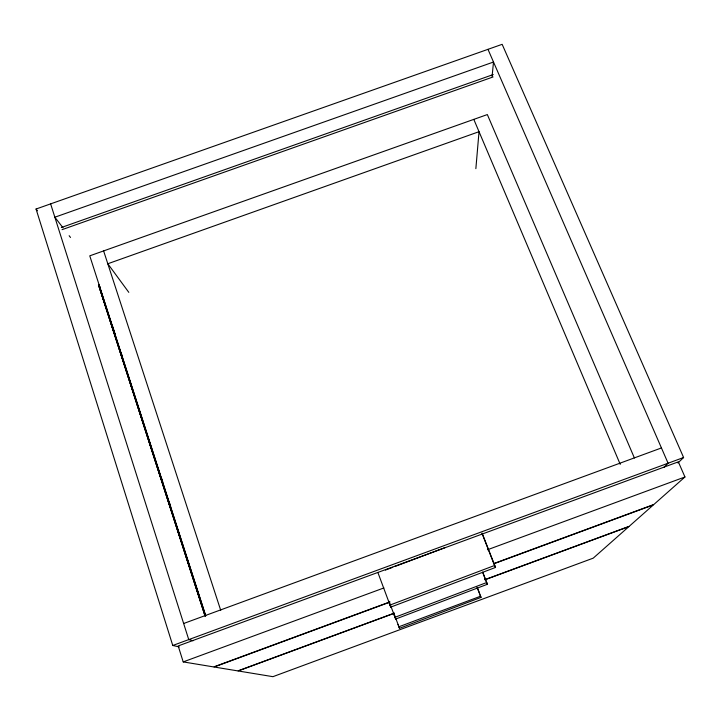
<?xml version="1.0" encoding="UTF-8"?>
<svg xmlns="http://www.w3.org/2000/svg" width="721" height="721" viewBox="0 0 721 721"><rect width="100%" height="100%" fill="white"/><g stroke="black" fill="none" stroke-linecap="round" stroke-linejoin="round"><path stroke-width="1.08" d="M389.07 601.287L395.676 619.042L487.369 584.289L482.691 572.041M377.867 572.456L390.764 607.1L495.534 567.445L482.088 533.134M475.86 168.66L479.032 131.691L107.808 263.76L128.807 292.356M492.082 76.435L493.506 62.024L54.85 217.219L63.015 227.782M98.498 284.84L205.052 615.941L98.498 284.84L98.885 284.561L205.566 615.653M664.122 467.208L668.088 463.215L487.982 49.334M677.947 462.972L683.607 457.511L502.158 44.323L36.05 209.027L172.761 645.484L179.304 646.935M389.989 601.873L213.713 666.934L183.206 661.905L178.186 645.935L678.335 461.855L684.95 476.978L653.866 504.484L493.434 563.696M389.998 605.072L494.903 565.363M395.018 617.275L486.81 582.487M398.911 626.765L480.664 596.186L481.015 597.394L399.497 628.324L393.783 612.958M385.384 570.095L392.747 567.319M394.847 566.526L445.326 547.482M183.206 661.905L383.905 587.939M487.423 549.781L684.95 476.978M389.439 602.305L214.146 667.006L237.858 670.909L393.972 613.229M493.975 563.723L653.433 504.871L629.199 526.321L484.683 579.711M394.459 613.229L238.191 670.963L272.917 676.677L593.221 558.153L628.856 526.627L485.26 579.675M183.648 623.503L661.445 447.948M172.761 645.484L683.607 457.511M61.33 227.53L493.254 74.551M62.015 229.666L493.074 76.958M495.534 567.445L494.885 566.291M487.324 584.28L486.648 582.838M193.102 640.735L188.749 639.599L50.623 203.872M481.015 597.394L480.537 596.456M36.05 209.027L37.456 210.784M98.462 285.011L100.093 287.075M69.144 235.704L70.505 237.461M634.399 457.979L487.342 114.567L89.764 255.838L205.764 615.806M473.805 119.38L620.249 464.378M482.124 533.594L494.038 564.183M482.872 572.78L486.08 581.396M477.239 587.462L480.519 595.807M477.095 587.3L479.51 593.473M479.88 594.807L480.384 596.087M399.47 628.243L399.001 626.964M388.871 602.044L389.52 603.738M398.028 624.377L398.515 625.666M394.026 614.598L394.576 616.067M395.117 617.527L395.676 619.042M390.133 605.397L390.764 607.1M103.617 250.917L220.716 610.308M112.656 326.55L115.072 334.048M121.281 353.317L122.318 356.535M161.657 478.6L162.694 481.817M169.597 503.231L170.634 506.439M98.714 284.651L205.386 615.725M98.588 284.741L205.233 615.797"/></g></svg>
